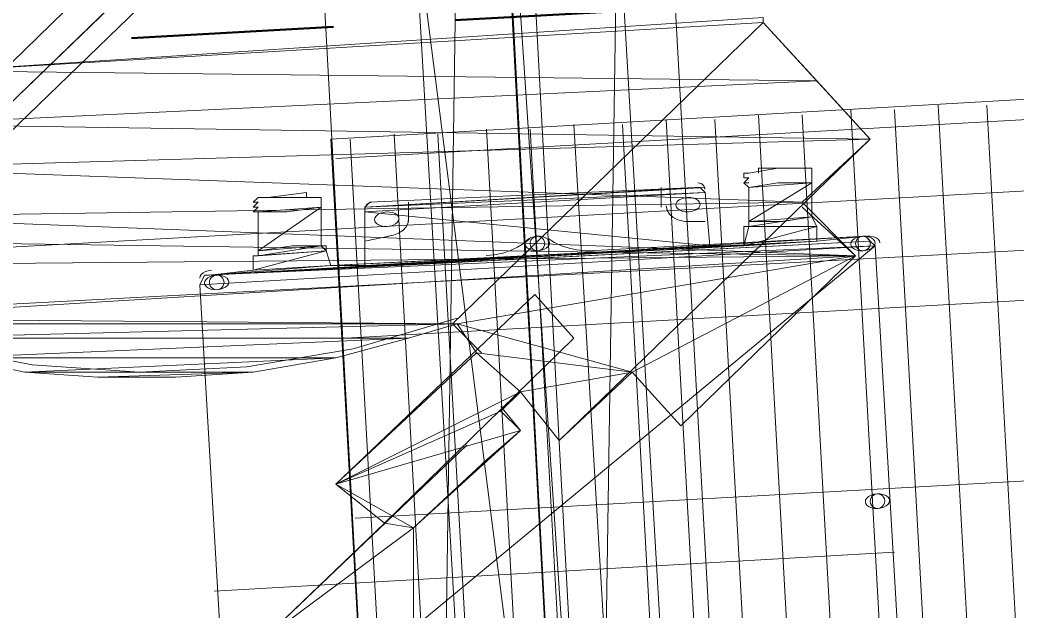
# Paper-space layout '01 Roof Support Layout' of a CAD drawing. Header units: millimetres. Extents: x 5 to 415, y 5 to 292.
# Drawn here: x 114.68 to 126.99, y 90.31 to 97.61 of the extents above; entities that cross this region are included whole.
import ezdxf

# ---------------------------------------------------------------- set-up
doc = ezdxf.new("R2010")
doc.units = ezdxf.units.MM
doc.linetypes.add('DASHED_REVIEW', pattern=[4, 2.5, -1.5])
doc.layers.add('EMBEDDED_BEAMS', color=7, linetype='Continuous')
doc.layers.add('EXISTING', color=7, linetype='Continuous')

# ---------------------------------------------------------------- blocks, each defined once
blk = doc.blocks.new('SHEET_01')
at = {"layer": 'EMBEDDED_BEAMS', "color": 7, "linetype": 'DASHED_REVIEW', "lineweight": 50}
blk.add_line((88.1, 95.84), (264.98, 105.62), dxfattribs=at)
at = {"layer": 'EXISTING', "color": 254, "linetype": 'Continuous', "lineweight": 13}
for p, q in [((119.72, 74.48), (120.62, 137)), ((120.62, 137), (124.04, 74.72)), ((116.3, 136.76), (119.72, 74.48)), ((119.72, 74.48), (116.3, 136.76)), ((124.04, 106.28), (111.32, 93.92)), ((111.56, 93.68), (124.28, 105.98)), ((124.28, 105.98), (111.56, 93.68)), ((111.74, 93.5), (124.46, 105.8)), ((121.52, 83.48), (120.44, 103.94)), ((121.82, 83.48), (120.44, 103.94)), ((120.44, 103.94), (121.52, 83.48)), ((121.52, 83.48), (120.56, 101.3)), ((120.86, 101.3), (121.82, 83.48)), ((122.84, 85.76), (122, 100.16)), ((120.32, 85.64), (119.48, 100.04)), ((121.82, 83.48), (122.06, 99.14)), ((122.06, 99.14), (122.84, 85.76)), ((122.84, 85.76), (122.06, 99.14)), ((119.54, 99.02), (121.52, 83.48)), ((120.32, 85.64), (119.54, 99.02)), ((119.54, 99.02), (120.32, 85.64)), ((123.86, 97.64), (113.78, 96.98)), ((113.78, 96.98), (123.86, 97.58)), ((123.86, 97.58), (120.02, 93.86)), ((123.86, 97.64), (123.86, 97.58)), ((123.86, 97.58), (124.52, 96.86)), ((125.18, 96.14), (123.86, 97.58)), ((124.52, 96.86), (113.78, 96.98)), ((118.52, 96.14), (132.2, 96.92)), ((113.24, 96.32), (124.52, 96.86)), ((124.52, 96.86), (125.18, 96.14)), ((118.58, 95.9), (132.38, 96.68)), ((126.02, 96.56), (126.8, 82.46)), ((126.62, 96.56), (127.4, 82.52)), ((123.8, 96.44), (124.58, 82.34)), ((124.34, 96.44), (125.12, 82.4)), ((124.94, 96.5), (125.72, 82.4)), ((125.48, 96.5), (126.26, 82.46)), ((125.18, 96.14), (113.24, 96.32)), ((121.52, 96.32), (122.36, 82.22)), ((122.12, 96.32), (122.9, 82.28)), ((122.66, 96.38), (123.44, 82.28)), ((123.26, 96.38), (124.04, 82.34)), ((119.3, 96.2), (120.08, 82.1)), ((119.84, 96.2), (120.62, 82.16)), ((120.44, 96.26), (121.22, 82.16)), ((120.98, 96.26), (121.76, 82.22)), ((112.82, 95.78), (125.18, 96.14)), ((119.3, 82.04), (118.52, 96.14)), ((118.76, 96.14), (119.54, 82.04)), ((121.34, 92.42), (125.18, 96.14)), ((125.18, 96.14), (124.34, 95.36)), ((124.34, 95.36), (112.82, 95.78)), ((123.62, 95.72), (123.62, 95.72)), ((123.62, 95.66), (123.62, 95.72)), ((123.62, 95.72), (123.68, 95.72)), ((123.68, 95.72), (124.04, 95.78)), ((123.8, 95.78), (123.8, 95.72)), ((123.8, 95.78), (124.28, 95.78)), ((124.4, 95.78), (124.04, 95.78)), ((124.28, 95.78), (124.28, 95.78)), ((124.46, 95.78), (124.4, 95.78)), ((124.46, 95.72), (124.46, 95.78)), ((124.46, 95.66), (124.46, 95.72)), ((111.56, 94.64), (129.98, 95.66)), ((123.073, 95.597), (123.051, 95.6)), ((123.093, 95.589), (123.073, 95.597)), ((123.11, 95.577), (123.093, 95.589)), ((123.124, 95.561), (123.11, 95.577)), ((123.134, 95.542), (123.124, 95.561)), ((123.68, 95.66), (123.62, 95.66)), ((123.62, 95.66), (123.68, 95.66)), ((123.62, 95.66), (123.62, 95.66)), ((123.62, 95.6), (123.68, 95.66)), ((123.68, 95.6), (123.62, 95.6)), ((123.62, 95.6), (123.62, 95.6)), ((123.62, 95.6), (123.68, 95.54)), ((123.68, 95.54), (124.46, 95.6)), ((124.46, 95.6), (123.68, 95.12)), ((123.68, 95.54), (124.04, 95.6)), ((123.68, 95.6), (123.68, 95.6)), ((124.46, 95.6), (124.04, 95.6)), ((124.46, 95.6), (124.46, 95.66)), ((124.46, 95.18), (124.46, 95.6)), ((124.46, 95.6), (124.46, 95.18)), ((118.22, 95.48), (117.74, 95.42)), ((118.22, 95.48), (118.22, 95.42)), ((123.02, 95.54), (118.94, 95.3)), ((118.94, 95.3), (123.08, 95.54)), ((123.14, 95.54), (118.94, 95.3)), ((118.94, 95.3), (123.14, 95.48)), ((118.94, 95.24), (123.14, 95.48)), ((119, 95.36), (123.02, 95.54)), ((123.02, 95.54), (119, 95.36)), ((122.6, 95.3), (122.6, 95.54)), ((123.02, 95.54), (123.08, 95.54)), ((123.08, 95.54), (123.14, 95.48)), ((123.139, 95.52), (123.134, 95.542)), ((123.14, 95.48), (123.2, 94.82)), ((123.68, 95.12), (123.68, 95.54)), ((112.4, 95.18), (124.34, 95.36)), ((117.56, 95.36), (117.62, 95.42)), ((117.56, 95.36), (117.56, 95.36)), ((117.56, 95.36), (117.62, 95.36)), ((117.62, 95.36), (117.56, 95.36)), ((117.62, 95.36), (117.56, 95.3)), ((117.62, 95.42), (117.98, 95.42)), ((117.74, 95.42), (117.74, 95.42)), ((118.4, 95.42), (117.98, 95.42)), ((118.4, 95.42), (118.4, 95.42)), ((118.4, 95.42), (118.4, 95.36)), ((118.4, 95.36), (118.4, 95.3)), ((118.4, 95.36), (118.4, 95.36)), ((118.94, 95.3), (119, 95.36)), ((118.951, 95.313), (118.943, 95.292)), ((118.963, 95.33), (118.951, 95.313)), ((118.979, 95.344), (118.963, 95.33)), ((118.998, 95.354), (118.979, 95.344)), ((119.02, 95.359), (118.998, 95.354)), ((119.48, 95.12), (119.48, 95.36)), ((122.66, 95.315), (122.673, 95.26)), ((122.784, 95.346), (122.78, 95.322)), ((122.78, 95.322), (122.787, 95.298)), ((122.798, 95.368), (122.784, 95.346)), ((122.821, 95.388), (122.798, 95.368)), ((122.85, 95.403), (122.821, 95.388)), ((122.885, 95.414), (122.85, 95.403)), ((122.925, 95.42), (122.885, 95.414)), ((122.965, 95.419), (122.925, 95.42)), ((123.001, 95.412), (122.965, 95.419)), ((123.032, 95.399), (123.001, 95.412)), ((123.057, 95.383), (123.032, 95.399)), ((123.073, 95.362), (123.057, 95.383)), ((123.062, 95.292), (123.076, 95.314)), ((123.08, 95.338), (123.073, 95.362)), ((123.076, 95.314), (123.08, 95.338)), ((124.34, 95.36), (125, 94.7)), ((117.56, 95.3), (117.62, 95.3)), ((117.56, 95.3), (117.56, 95.3)), ((117.62, 95.3), (117.56, 95.3)), ((117.62, 95.3), (117.56, 95.24)), ((117.56, 95.24), (117.62, 95.24)), ((117.62, 95.24), (118.4, 95.3)), ((118.4, 95.3), (117.62, 94.76)), ((117.62, 95.3), (117.62, 95.3)), ((117.62, 94.76), (117.62, 95.24)), ((117.62, 95.24), (117.98, 95.24)), ((118.4, 95.3), (117.98, 95.24)), ((118.4, 94.82), (118.4, 95.3)), ((118.4, 95.3), (118.4, 94.82)), ((118.4, 95.3), (118.4, 95.3)), ((118.94, 95.24), (118.94, 95.3)), ((118.943, 95.292), (118.94, 95.27)), ((123.2, 94.82), (118.94, 95.24)), ((118.94, 94.58), (118.94, 95.24)), ((118.94, 95.24), (123.2, 94.82)), ((118.94, 95.24), (118.94, 94.58)), ((119.078, 95.188), (119.064, 95.166)), ((119.101, 95.208), (119.078, 95.188)), ((119.13, 95.223), (119.101, 95.208)), ((119.165, 95.234), (119.13, 95.223)), ((119.205, 95.24), (119.165, 95.234)), ((119.245, 95.239), (119.205, 95.24)), ((119.281, 95.232), (119.245, 95.239)), ((119.312, 95.219), (119.281, 95.232)), ((119.337, 95.203), (119.312, 95.219)), ((119.353, 95.182), (119.337, 95.203)), ((122.673, 95.26), (122.703, 95.211)), ((122.703, 95.211), (122.748, 95.171)), ((122.787, 95.298), (122.803, 95.277)), ((122.803, 95.277), (122.828, 95.261)), ((122.828, 95.261), (122.859, 95.248)), ((122.859, 95.248), (122.895, 95.241)), ((122.895, 95.241), (122.935, 95.24)), ((122.935, 95.24), (122.975, 95.246)), ((122.975, 95.246), (123.01, 95.257)), ((123.01, 95.257), (123.039, 95.272)), ((123.039, 95.272), (123.062, 95.292)), ((125, 94.7), (124.34, 95.3)), ((125, 94.7), (112.4, 95.18)), ((119.064, 95.166), (119.06, 95.142)), ((119.06, 95.142), (119.067, 95.118)), ((119.067, 95.118), (119.083, 95.097)), ((119.083, 95.097), (119.108, 95.081)), ((119.108, 95.081), (119.139, 95.068)), ((119.139, 95.068), (119.175, 95.061)), ((119.175, 95.061), (119.215, 95.06)), ((119.215, 95.06), (119.255, 95.066)), ((119.255, 95.066), (119.29, 95.077)), ((119.29, 95.077), (119.319, 95.092)), ((119.319, 95.092), (119.342, 95.112)), ((119.342, 95.112), (119.356, 95.134)), ((119.36, 95.158), (119.353, 95.182)), ((119.356, 95.134), (119.36, 95.158)), ((119.449, 95.057), (119.473, 95.109)), ((119.473, 95.109), (119.48, 95.165)), ((122.748, 95.171), (122.804, 95.141)), ((122.804, 95.141), (122.87, 95.124)), ((122.87, 95.124), (122.942, 95.12)), ((122.9, 95.12), (123.14, 95.12)), ((123.68, 95.12), (124.46, 95.18)), ((124.46, 95.18), (123.68, 95.06)), ((123.68, 95.06), (124.46, 95.18)), ((123.68, 95.06), (123.68, 95.12)), ((123.68, 95.12), (123.68, 95.06)), ((123.68, 95.12), (124.1, 95.12)), ((124.46, 95.18), (124.1, 95.12)), ((124.46, 95.18), (124.52, 95.06)), ((124.52, 95.06), (124.46, 95.18)), ((125.12, 94.94), (117.02, 94.46)), ((119.24, 94.94), (118.94, 94.88)), ((119.222, 94.94), (119.293, 94.952)), ((119.293, 94.952), (119.356, 94.976)), ((119.356, 94.976), (119.409, 95.012)), ((119.409, 95.012), (119.449, 95.057)), ((121.065, 94.94), (121.025, 94.934)), ((121.065, 94.94), (121.041, 94.935)), ((121.105, 94.939), (121.065, 94.94)), ((121.089, 94.938), (121.065, 94.94)), ((121.111, 94.93), (121.089, 94.938)), ((121.141, 94.932), (121.105, 94.939)), ((125.12, 94.94), (121.7, 94.76)), ((124.52, 95.06), (123.62, 94.82)), ((123.62, 94.82), (123.68, 95.06)), ((123.62, 95.06), (123.62, 94.82)), ((123.62, 94.82), (124.52, 95.06)), ((123.62, 94.82), (123.62, 95.06)), ((123.62, 95.06), (123.68, 95.06)), ((123.62, 95.06), (124.52, 95.06)), ((124.52, 95.06), (123.68, 95.06)), ((123.68, 95.06), (124.52, 95.06)), ((124.52, 95.06), (124.52, 94.88)), ((124.52, 94.88), (124.52, 95.06)), ((124.52, 94.88), (125.12, 94.94)), ((125.085, 94.94), (125.045, 94.934)), ((125.085, 94.94), (125.061, 94.935)), ((125.125, 94.939), (125.085, 94.94)), ((125.109, 94.938), (125.085, 94.94)), ((125.131, 94.93), (125.109, 94.938)), ((125.12, 94.94), (125.18, 94.88)), ((125.161, 94.932), (125.125, 94.939)), ((125.185, 94.939), (125.145, 94.94)), ((125.221, 94.932), (125.185, 94.939)), ((112.16, 94.88), (125, 94.7)), ((112.28, 93.98), (129.26, 94.88)), ((116.9, 94.34), (125.24, 94.82)), ((125.18, 94.88), (116.96, 94.46)), ((116.96, 94.46), (125.18, 94.88)), ((125.24, 94.82), (116.96, 94.46)), ((117.02, 94.46), (124.52, 94.88)), ((117.02, 94.46), (125.18, 94.88)), ((125.24, 94.82), (117.26, 88.22)), ((117.26, 88.22), (125.24, 94.82)), ((117.62, 94.76), (118.4, 94.82)), ((117.62, 94.7), (118.4, 94.82)), ((118.4, 94.82), (117.62, 94.76)), ((117.62, 94.76), (118.04, 94.82)), ((118.46, 94.82), (118.04, 94.82)), ((118.46, 94.76), (118.4, 94.82)), ((118.4, 94.82), (118.46, 94.76)), ((118.4, 94.82), (118.46, 94.82)), ((118.46, 94.82), (118.46, 94.76)), ((118.46, 94.76), (118.46, 94.82)), ((124.52, 94.88), (118.52, 94.58)), ((123.62, 94.82), (118.52, 94.58)), ((123.62, 94.82), (118.94, 94.58)), ((123.2, 94.82), (118.94, 94.58)), ((120.826, 94.805), (120.907, 94.855)), ((120.907, 94.855), (120.98, 94.913)), ((120.924, 94.866), (120.92, 94.842)), ((120.92, 94.842), (120.927, 94.818)), ((120.938, 94.888), (120.924, 94.866)), ((120.927, 94.818), (120.943, 94.797)), ((120.961, 94.908), (120.938, 94.888)), ((120.99, 94.923), (120.961, 94.908)), ((120.982, 94.869), (120.98, 94.845)), ((120.98, 94.845), (120.985, 94.821)), ((120.99, 94.891), (120.982, 94.869)), ((120.985, 94.821), (120.995, 94.8)), ((121.025, 94.934), (120.99, 94.923)), ((121.003, 94.91), (120.99, 94.891)), ((121.02, 94.925), (121.003, 94.91)), ((121.041, 94.935), (121.02, 94.925)), ((121.13, 94.917), (121.111, 94.93)), ((121.145, 94.9), (121.13, 94.917)), ((121.172, 94.919), (121.141, 94.932)), ((121.155, 94.879), (121.145, 94.9)), ((121.15, 94.809), (121.158, 94.831)), ((121.16, 94.855), (121.155, 94.879)), ((121.158, 94.831), (121.16, 94.855)), ((121.197, 94.903), (121.172, 94.919)), ((121.213, 94.882), (121.197, 94.903)), ((121.202, 94.812), (121.216, 94.834)), ((121.203, 94.912), (121.282, 94.862)), ((121.22, 94.858), (121.213, 94.882)), ((121.216, 94.834), (121.22, 94.858)), ((121.282, 94.862), (121.368, 94.822)), ((121.368, 94.822), (121.461, 94.791)), ((123.2, 94.82), (123.62, 94.82)), ((124.52, 94.88), (123.62, 94.82)), ((124.944, 94.866), (124.94, 94.842)), ((124.94, 94.842), (124.947, 94.818)), ((124.958, 94.888), (124.944, 94.866)), ((124.947, 94.818), (124.963, 94.797)), ((124.981, 94.908), (124.958, 94.888)), ((125.01, 94.923), (124.981, 94.908)), ((125.002, 94.869), (125, 94.845)), ((125, 94.845), (125.005, 94.821)), ((125.01, 94.891), (125.002, 94.869)), ((125.005, 94.821), (125.015, 94.8)), ((125.045, 94.934), (125.01, 94.923)), ((125.023, 94.91), (125.01, 94.891)), ((125.04, 94.925), (125.023, 94.91)), ((125.061, 94.935), (125.04, 94.925)), ((125.15, 94.917), (125.131, 94.93)), ((125.165, 94.9), (125.15, 94.917)), ((125.192, 94.919), (125.161, 94.932)), ((125.175, 94.879), (125.165, 94.9)), ((125.17, 94.809), (125.178, 94.831)), ((125.18, 94.855), (125.175, 94.879)), ((125.178, 94.831), (125.18, 94.855)), ((125.18, 94.88), (125.24, 94.82)), ((125.217, 94.903), (125.192, 94.919)), ((125.233, 94.882), (125.217, 94.903)), ((125.252, 94.919), (125.221, 94.932)), ((125.222, 94.812), (125.236, 94.834)), ((125.24, 94.858), (125.233, 94.882)), ((125.236, 94.834), (125.24, 94.858)), ((125.24, 94.82), (125.6, 88.7)), ((125.277, 94.903), (125.252, 94.919)), ((125.293, 94.882), (125.277, 94.903)), ((125.3, 94.858), (125.293, 94.882)), ((125, 94.7), (111.98, 94.58)), ((112.22, 93.92), (125, 94.7)), ((118.46, 94.76), (117.56, 94.7)), ((117.56, 94.7), (118.46, 94.76)), ((118.46, 94.76), (117.56, 94.52)), ((117.56, 94.52), (118.46, 94.76)), ((117.56, 94.52), (117.56, 94.7)), ((117.56, 94.7), (117.62, 94.7)), ((117.56, 94.7), (117.56, 94.52)), ((117.62, 94.76), (117.62, 94.7)), ((118.46, 94.76), (117.62, 94.7)), ((117.62, 94.7), (118.46, 94.76)), ((117.62, 94.7), (117.62, 94.76)), ((118.46, 94.76), (118.52, 94.58)), ((118.52, 94.58), (118.46, 94.76)), ((125, 94.7), (120.08, 93.86)), ((120.439, 94.701), (120.542, 94.712)), ((120.542, 94.712), (120.642, 94.733)), ((120.642, 94.733), (120.737, 94.764)), ((120.737, 94.764), (120.826, 94.805)), ((120.943, 94.797), (120.968, 94.781)), ((120.968, 94.781), (120.999, 94.768)), ((120.995, 94.8), (121.01, 94.783)), ((120.999, 94.768), (121.035, 94.761)), ((121.01, 94.783), (121.029, 94.77)), ((121.029, 94.77), (121.051, 94.762)), ((121.035, 94.761), (121.075, 94.76)), ((121.051, 94.762), (121.075, 94.76)), ((121.075, 94.76), (121.115, 94.766)), ((121.075, 94.76), (121.099, 94.765)), ((121.099, 94.765), (121.12, 94.775)), ((121.115, 94.766), (121.15, 94.777)), ((121.12, 94.775), (121.137, 94.79)), ((121.137, 94.79), (121.15, 94.809)), ((121.15, 94.777), (121.179, 94.792)), ((121.179, 94.792), (121.202, 94.812)), ((121.461, 94.791), (121.559, 94.771)), ((121.559, 94.771), (121.661, 94.76)), ((121.661, 94.76), (121.764, 94.761)), ((122.24, 93.26), (125, 94.7)), ((125, 94.7), (122.84, 92.6)), ((122.84, 92.6), (125, 94.7)), ((124.963, 94.797), (124.988, 94.781)), ((124.988, 94.781), (125.019, 94.768)), ((125.015, 94.8), (125.03, 94.783)), ((125.019, 94.768), (125.055, 94.761)), ((125.03, 94.783), (125.049, 94.77)), ((125.049, 94.77), (125.071, 94.762)), ((125.055, 94.761), (125.095, 94.76)), ((125.071, 94.762), (125.095, 94.76)), ((125.095, 94.76), (125.135, 94.766)), ((125.095, 94.76), (125.119, 94.765)), ((125.119, 94.765), (125.14, 94.775)), ((125.135, 94.766), (125.17, 94.777)), ((125.14, 94.775), (125.157, 94.79)), ((125.157, 94.79), (125.17, 94.809)), ((125.17, 94.777), (125.199, 94.792)), ((125.199, 94.792), (125.222, 94.812)), ((120.44, 94.64), (117.02, 94.46)), ((118.52, 94.58), (117.02, 94.46)), ((118.52, 94.58), (117.56, 94.52)), ((118.52, 94.58), (118.94, 94.58)), ((118.7, 93.68), (134.78, 94.58)), ((116.96, 94.46), (116.9, 94.34)), ((116.9, 94.34), (116.96, 94.46)), ((116.904, 94.446), (116.9, 94.422)), ((116.918, 94.468), (116.904, 94.446)), ((116.941, 94.488), (116.918, 94.468)), ((116.97, 94.503), (116.941, 94.488)), ((116.96, 94.46), (117.02, 94.46)), ((117.005, 94.514), (116.97, 94.503)), ((117.045, 94.52), (117.005, 94.514)), ((117.02, 94.46), (117.56, 94.52)), ((117.065, 94.454), (117.03, 94.443)), ((117.081, 94.455), (117.06, 94.445)), ((117.105, 94.46), (117.065, 94.454)), ((117.105, 94.46), (117.081, 94.455)), ((117.145, 94.459), (117.105, 94.46)), ((117.129, 94.458), (117.105, 94.46)), ((117.151, 94.45), (117.129, 94.458)), ((117.181, 94.452), (117.145, 94.459)), ((117.17, 94.437), (117.151, 94.45)), ((117.212, 94.439), (117.181, 94.452)), ((117.26, 88.22), (116.9, 94.34)), ((116.964, 94.386), (116.96, 94.362)), ((116.96, 94.362), (116.967, 94.338)), ((116.978, 94.408), (116.964, 94.386)), ((116.967, 94.338), (116.983, 94.317)), ((117.001, 94.428), (116.978, 94.408)), ((117.03, 94.443), (117.001, 94.428)), ((117.022, 94.389), (117.02, 94.365)), ((117.02, 94.365), (117.025, 94.341)), ((117.03, 94.411), (117.022, 94.389)), ((117.025, 94.341), (117.035, 94.32)), ((117.043, 94.43), (117.03, 94.411)), ((117.06, 94.445), (117.043, 94.43)), ((117.185, 94.42), (117.17, 94.437)), ((117.177, 94.31), (117.19, 94.329)), ((117.195, 94.399), (117.185, 94.42)), ((117.19, 94.329), (117.198, 94.351)), ((117.2, 94.375), (117.195, 94.399)), ((117.198, 94.351), (117.2, 94.375)), ((117.237, 94.423), (117.212, 94.439)), ((117.219, 94.312), (117.242, 94.332)), ((117.253, 94.402), (117.237, 94.423)), ((117.242, 94.332), (117.256, 94.354)), ((117.26, 94.378), (117.253, 94.402)), ((117.256, 94.354), (117.26, 94.378)), ((116.983, 94.317), (117.008, 94.301)), ((117.008, 94.301), (117.039, 94.288)), ((117.035, 94.32), (117.05, 94.303)), ((117.039, 94.288), (117.075, 94.281)), ((117.05, 94.303), (117.069, 94.29)), ((117.069, 94.29), (117.091, 94.282)), ((117.075, 94.281), (117.115, 94.28)), ((117.091, 94.282), (117.115, 94.28)), ((117.115, 94.28), (117.155, 94.286)), ((117.115, 94.28), (117.139, 94.285)), ((117.139, 94.285), (117.16, 94.295)), ((117.155, 94.286), (117.19, 94.297)), ((117.16, 94.295), (117.177, 94.31)), ((117.19, 94.297), (117.219, 94.312)), ((121.04, 94.22), (118.58, 91.88)), ((121.52, 93.68), (121.04, 94.22)), ((112.22, 93.92), (120.08, 93.86)), ((120.08, 93.86), (112.22, 93.92)), ((112.4, 93.86), (120.08, 93.86)), ((120.08, 93.86), (112.4, 93.86)), ((113, 93.68), (120.08, 93.86)), ((120.08, 93.86), (113, 93.68)), ((118.793, 93.548), (120.078, 93.928)), ((120.08, 93.86), (119.48, 93.68)), ((120.02, 93.86), (120.38, 93.5)), ((120.08, 93.86), (122.24, 93.26)), ((120.32, 93.5), (120.08, 93.86)), ((119.48, 93.68), (113, 93.68)), ((113.524, 93.602), (114.832, 93.353)), ((113.9, 93.44), (119.48, 93.68)), ((119.48, 93.68), (118.58, 93.44)), ((119.18, 91.4), (121.52, 93.68)), ((117.48, 93.326), (118.793, 93.548)), ((120.32, 93.5), (118.58, 91.88)), ((118.58, 91.88), (120.32, 93.5)), ((120.86, 93.02), (120.32, 93.5)), ((120.32, 93.5), (122.24, 93.26)), ((122.24, 93.26), (120.32, 93.5)), ((113.9, 93.44), (118.58, 93.44)), ((114.74, 93.26), (113.9, 93.44)), ((118.58, 93.44), (113.9, 93.44)), ((118.58, 93.44), (114.74, 93.26)), ((114.832, 93.353), (116.155, 93.261)), ((117.56, 93.26), (118.58, 93.44)), ((118.58, 93.44), (117.56, 93.26)), ((114.74, 93.26), (117.56, 93.26)), ((115.64, 93.2), (114.74, 93.26)), ((115.64, 93.2), (117.56, 93.26)), ((117.56, 93.26), (115.64, 93.2)), ((116.155, 93.261), (117.48, 93.326)), ((117.56, 93.26), (116.6, 93.2)), ((120.86, 93.02), (122.24, 93.26)), ((122.24, 93.26), (120.86, 93.02)), ((122.24, 93.26), (121.34, 92.42)), ((122.84, 92.6), (122.24, 93.26)), ((122.24, 93.26), (122.84, 92.6)), ((116.6, 93.2), (115.64, 93.2)), ((118.58, 91.88), (120.86, 93.02)), ((120.86, 93.02), (120.62, 92.78)), ((121.34, 92.42), (120.86, 93.02)), ((120.86, 93.02), (121.34, 92.42)), ((120.62, 92.78), (118.58, 91.88)), ((120.62, 92.84), (120.86, 92.54)), ((120.86, 92.54), (120.62, 92.78)), ((120.62, 92.78), (120.86, 92.54)), ((118.58, 91.88), (120.86, 92.54)), ((118.82, 91.46), (137.12, 92.48)), ((120.86, 92.54), (119.54, 91.34)), ((120.86, 92.54), (120.44, 92.18)), ((117.68, 89.96), (120.2, 92.36)), ((120.44, 92.18), (119.54, 91.34)), ((119.18, 91.4), (118.58, 91.88)), ((118.58, 91.88), (119.54, 91.34)), ((119.54, 91.34), (118.58, 91.88)), ((118.58, 91.88), (119.18, 91.4)), ((125.19, 91.743), (125.161, 91.728)), ((125.225, 91.754), (125.19, 91.743)), ((125.22, 91.745), (125.203, 91.73)), ((125.241, 91.755), (125.22, 91.745)), ((125.265, 91.76), (125.225, 91.754)), ((125.265, 91.76), (125.241, 91.755)), ((125.305, 91.759), (125.265, 91.76)), ((125.289, 91.758), (125.265, 91.76)), ((125.311, 91.75), (125.289, 91.758)), ((125.341, 91.752), (125.305, 91.759)), ((125.33, 91.737), (125.311, 91.75)), ((125.345, 91.72), (125.33, 91.737)), ((125.372, 91.739), (125.341, 91.752)), ((125.397, 91.723), (125.372, 91.739)), ((125.124, 91.686), (125.12, 91.662)), ((125.12, 91.662), (125.127, 91.638)), ((125.138, 91.708), (125.124, 91.686)), ((125.127, 91.638), (125.143, 91.617)), ((125.161, 91.728), (125.138, 91.708)), ((125.143, 91.617), (125.168, 91.601)), ((125.182, 91.689), (125.18, 91.665)), ((125.18, 91.665), (125.185, 91.641)), ((125.19, 91.711), (125.182, 91.689)), ((125.185, 91.641), (125.195, 91.62)), ((125.203, 91.73), (125.19, 91.711)), ((125.195, 91.62), (125.21, 91.603)), ((125.337, 91.61), (125.35, 91.629)), ((125.355, 91.699), (125.345, 91.72)), ((125.35, 91.629), (125.358, 91.651)), ((125.36, 91.675), (125.355, 91.699)), ((125.358, 91.651), (125.36, 91.675)), ((125.379, 91.612), (125.402, 91.632)), ((125.413, 91.702), (125.397, 91.723)), ((125.402, 91.632), (125.416, 91.654)), ((125.42, 91.678), (125.413, 91.702)), ((125.416, 91.654), (125.42, 91.678)), ((125.168, 91.601), (125.199, 91.588)), ((125.199, 91.588), (125.235, 91.581)), ((125.21, 91.603), (125.229, 91.59)), ((125.229, 91.59), (125.251, 91.582)), ((125.235, 91.581), (125.275, 91.58)), ((125.251, 91.582), (125.275, 91.58)), ((125.275, 91.58), (125.315, 91.586)), ((125.275, 91.58), (125.299, 91.585)), ((125.299, 91.585), (125.32, 91.595)), ((125.315, 91.586), (125.35, 91.597)), ((125.32, 91.595), (125.337, 91.61)), ((125.35, 91.597), (125.379, 91.612)), ((119.18, 91.4), (117.68, 89.96)), ((117.68, 89.96), (119.18, 91.4)), ((119.54, 91.34), (119.18, 91.4)), ((117.68, 89.96), (119.54, 91.34)), ((119.54, 91.34), (119.54, 88.46)), ((117.08, 90.56), (125.48, 91.04))]:
    blk.add_line(p, q, dxfattribs=at)

psp = doc.layouts.new('01 Roof Support Layout')

# ---------------------------------------------------------------- block references
psp.add_blockref('SHEET_01', (0, 0))

doc.saveas('drawing.dxf')
